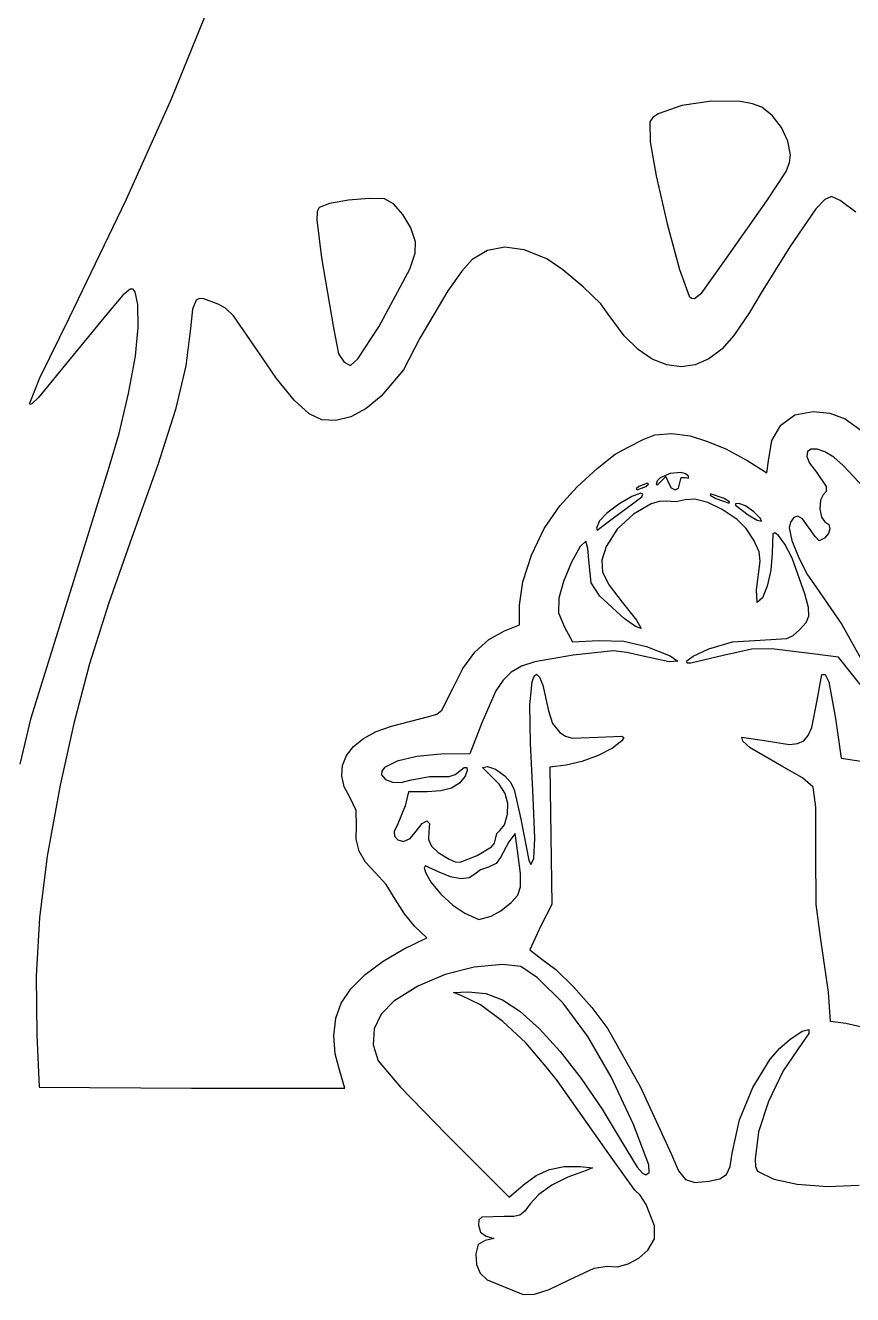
# Model space of a CAD drawing. Extents: x 295 to 722, y 9 to 564.
# Drawn here: x 464.4 to 528.5, y 270.7 to 369.1 of the extents above; entities that cross this region are included whole.
import ezdxf

# ---------------------------------------------------------------- set-up
doc = ezdxf.new("R2010")
doc.units = 0

msp = doc.modelspace()

# ---------------------------------------------------------------- linework, layer by layer
at = {"layer": 'Image'}
for p, q in [((475.748356, 363.423429), (478.598842, 370.472955)), ((472.234687, 355.603389), (475.748356, 363.423429)), ((517.58799, 363.235381), (515.285488, 362.90469)), ((519.835857, 363.206873), (517.58799, 363.235381)), ((520.773094, 363.046882), (519.835857, 363.206873)), ((513.460221, 362.250121), (513.033374, 361.971923)), ((515.285488, 362.90469), (513.460221, 362.250121)), ((521.49722, 362.783846), (520.773094, 363.046882)), ((522.306514, 362.143627), (521.49722, 362.783846)), ((523.004841, 361.21075), (522.306514, 362.143627)), ((513.033374, 361.971923), (512.824024, 361.644928)), ((512.824024, 361.644928), (512.844139, 360.098183)), ((523.50104, 360.138253), (523.004841, 361.21075)), ((512.844139, 360.098183), (513.295782, 357.446264)), ((523.703949, 359.079176), (523.50104, 360.138253)), ((523.367796, 357.797534), (523.640528, 358.487857)), ((523.640528, 358.487857), (523.703949, 359.079176)), ((513.295782, 357.446264), (514.160966, 353.721174)), ((521.883406, 355.510195), (523.367796, 357.797534)), ((467.826427, 346.472159), (472.234687, 355.603389)), ((487.986368, 355.299991), (487.177789, 355.000415)), ((489.459593, 355.558505), (487.986368, 355.299991)), ((491.057912, 355.704839), (489.459593, 355.558505)), ((492.241775, 355.667878), (491.057912, 355.704839)), ((492.941854, 355.272363), (492.241775, 355.667878)), ((493.668, 354.458184), (492.941854, 355.272363)), ((518.637343, 350.879992), (521.883406, 355.510195)), ((526.382027, 355.625923), (525.673703, 354.9016)), ((526.903498, 355.864855), (526.382027, 355.625923)), ((527.571615, 355.530838), (526.903498, 355.864855)), ((528.785047, 354.631102), (527.571615, 355.530838)), ((487.022283, 354.682216), (486.996847, 354.043664)), ((487.177789, 355.000415), (487.022283, 354.682216)), ((494.282352, 353.416227), (493.668, 354.458184)), ((525.673703, 354.9016), (523.659049, 351.951622)), ((486.996847, 354.043664), (487.371649, 351.090505)), ((494.647047, 352.337379), (494.282352, 353.416227)), ((514.160966, 353.721174), (515.1206, 350.191494)), ((494.62979, 351.454243), (494.647047, 352.337379)), ((494.218898, 350.215092), (494.62979, 351.454243)), ((500.238074, 351.675651), (499.035949, 350.957756)), ((501.56578, 351.925048), (500.238074, 351.675651)), ((503.075541, 351.706562), (501.56578, 351.925048)), ((504.823835, 351.020806), (503.075541, 351.706562)), ((523.659049, 351.951622), (521.431233, 348.379752)), ((487.371649, 351.090505), (488.299886, 345.678409)), ((499.035949, 350.957756), (498.234673, 350.054271)), ((506.077071, 350.173042), (504.823835, 351.020806)), ((516.854001, 348.390385), (518.637343, 350.879992)), ((491.821459, 345.748249), (494.218898, 350.215092)), ((498.234673, 350.054271), (497.153081, 348.526867)), ((507.657803, 348.843847), (506.077071, 350.173042)), ((515.1206, 350.191494), (515.855597, 348.125802)), ((472.545323, 348.678542), (471.973236, 348.191948)), ((472.757917, 348.65581), (472.545323, 348.678542)), ((472.923969, 348.450696), (472.757917, 348.65581)), ((473.123713, 347.478235), (472.923969, 348.450696)), ((497.153081, 348.526867), (494.990317, 344.867013)), ((509.012307, 347.531534), (507.657803, 348.843847)), ((516.273876, 347.950672), (516.854001, 348.390385)), ((516.854001, 348.390385), (516.854001, 348.390385)), ((521.431233, 348.379752), (520.532657, 346.869033)), ((471.973236, 348.191948), (470.733797, 346.736742)), ((473.159097, 345.730987), (473.123713, 347.478235)), ((477.65803, 347.825359), (477.370596, 347.112789)), ((477.908624, 347.935518), (477.65803, 347.825359)), ((478.259913, 347.907917), (477.908624, 347.935518)), ((479.352906, 347.51841), (478.259913, 347.907917)), ((479.936603, 347.189135), (479.352906, 347.51841)), ((509.586858, 346.734413), (509.012307, 347.531534)), ((515.855597, 348.125802), (516.0341, 347.958624)), ((516.0341, 347.958624), (516.273876, 347.950672)), ((465.548314, 341.800131), (467.826427, 346.472159)), ((470.733797, 346.736742), (467.538772, 342.834142)), ((477.370596, 347.112789), (477.220949, 345.612264)), ((480.536458, 346.603117), (479.936603, 347.189135)), ((482.334809, 344.014339), (480.536458, 346.603117)), ((510.829816, 345.042191), (509.586858, 346.734413)), ((520.532657, 346.869033), (519.330418, 345.084733)), ((472.940579, 343.479327), (473.159097, 345.730987)), ((477.220949, 345.612264), (476.84599, 342.718056)), ((488.299886, 345.678409), (488.684589, 343.64679)), ((490.182129, 343.268114), (491.821459, 345.748249)), ((491.821459, 345.748249), (491.821459, 345.748249)), ((494.990317, 344.867013), (493.732595, 342.420366)), ((511.903231, 343.989381), (510.829816, 345.042191)), ((519.330418, 345.084733), (518.392445, 344.021857)), ((472.416594, 340.578507), (472.940579, 343.479327)), ((483.889681, 341.734922), (482.334809, 344.014339)), ((488.684589, 343.64679), (489.133322, 343.018737)), ((513.006053, 343.239057), (511.903231, 343.989381)), ((518.392445, 344.021857), (517.386368, 343.260979)), ((467.538772, 342.834142), (465.427488, 340.272013)), ((476.84599, 342.718056), (476.041626, 339.337085)), ((489.133322, 343.018737), (489.604227, 342.73929)), ((489.604227, 342.73929), (490.182129, 343.268114)), ((493.732595, 342.420366), (491.979441, 340.36417)), ((514.122029, 342.791136), (513.006053, 343.239057)), ((515.234908, 342.645537), (514.122029, 342.791136)), ((516.328438, 342.802178), (515.234908, 342.645537)), ((517.386368, 343.260979), (516.328438, 342.802178)), ((464.756335, 339.830379), (465.548314, 341.800131)), ((485.238713, 340.073892), (483.889681, 341.734922)), ((471.680019, 337.471201), (472.416594, 340.578507)), ((464.787853, 339.726083), (464.756335, 339.830379)), ((464.910457, 339.767953), (464.787853, 339.726083)), ((465.427488, 340.272013), (464.910457, 339.767953)), ((486.400104, 339.01151), (485.238713, 340.073892)), ((491.979441, 340.36417), (490.822354, 339.410066)), ((476.041626, 339.337085), (474.687774, 335.042276)), ((487.392048, 338.528041), (486.400104, 339.01151)), ((488.490081, 338.47656), (487.392048, 338.528041)), ((489.646375, 338.775716), (488.490081, 338.47656)), ((490.822354, 339.410066), (489.646375, 338.775716)), ((522.974563, 338.136214), (524.062053, 338.918283)), ((524.062053, 338.918283), (525.464193, 339.196126)), ((525.464193, 339.196126), (526.764126, 339.066585)), ((526.764126, 339.066585), (527.940475, 338.613155)), ((527.940475, 338.613155), (529.169305, 337.73863)), ((470.823729, 334.600081), (471.680019, 337.471201)), ((513.188421, 337.381159), (514.508829, 337.475015)), ((514.508829, 337.475015), (515.951118, 337.304997)), ((522.271153, 336.927113), (522.974563, 338.136214)), ((511.135595, 336.41706), (512.304416, 337.014761)), ((512.304416, 337.014761), (513.188421, 337.381159)), ((515.951118, 337.304997), (517.200763, 336.879779)), ((517.200763, 336.879779), (518.692429, 336.285713)), ((522.021254, 335.368171), (522.271153, 336.927113)), ((508.721166, 334.774834), (510.135113, 335.87786)), ((510.135113, 335.87786), (511.135595, 336.41706)), ((518.692429, 336.285713), (520.397693, 335.359673)), ((525.044578, 336.073484), (524.986384, 335.705338)), ((524.986384, 335.705338), (525.198481, 335.169123)), ((525.327559, 336.262172), (525.044578, 336.073484)), ((525.789827, 336.260013), (525.327559, 336.262172)), ((526.38588, 336.055619), (525.789827, 336.260013)), ((527.070218, 335.637602), (526.38588, 336.055619)), ((527.797339, 334.994572), (527.070218, 335.637602)), ((470.290382, 332.880292), (470.823729, 334.600081)), ((474.687774, 335.042276), (472.664353, 329.406555)), ((507.187476, 333.358986), (508.721166, 334.774834)), ((520.397693, 335.359673), (521.882586, 334.433632)), ((521.882586, 334.433632), (522.021254, 335.368171)), ((525.198481, 335.169123), (525.726368, 334.476227)), ((529.428854, 333.281371), (527.797339, 334.994572)), ((512.629563, 333.631779), (511.968105, 333.3753)), ((512.497271, 333.3753), (512.699842, 333.556439)), ((512.699842, 333.556439), (512.629563, 333.631779)), ((513.382147, 333.810873), (513.29102, 333.536397)), ((513.29102, 333.536397), (513.406325, 333.50206)), ((513.625882, 334.052142), (513.382147, 333.810873)), ((513.406325, 333.50206), (513.683555, 333.787751)), ((514.393289, 334.390032), (513.625882, 334.052142)), ((513.683555, 333.787751), (514.046203, 334.154105)), ((514.046203, 334.154105), (514.243572, 333.706029)), ((514.243572, 333.706029), (514.473453, 333.278046)), ((515.237477, 334.460025), (514.393289, 334.390032)), ((515.032326, 333.254537), (515.143101, 333.668191)), ((515.143101, 333.668191), (515.239274, 334.058193)), ((515.143101, 333.668191), (515.143101, 333.668191)), ((515.577187, 334.366422), (515.237477, 334.460025)), ((515.239274, 334.058193), (515.553707, 334.068095)), ((515.553707, 334.068095), (515.801264, 334.029961)), ((515.80268, 334.172078), (515.577187, 334.366422)), ((515.801264, 334.029961), (515.80268, 334.172078)), ((525.726368, 334.476227), (526.470881, 333.366749)), ((469.130054, 329.141972), (470.290382, 332.880292)), ((505.827769, 331.881319), (507.187476, 333.358986)), ((511.407267, 332.600899), (510.4103, 332.014603)), ((512.122145, 332.846134), (511.407267, 332.600899)), ((511.585439, 332.107), (512.195481, 332.569838)), ((511.968105, 333.3753), (511.765534, 333.194161)), ((511.765534, 333.194161), (511.835814, 333.118821)), ((511.835814, 333.118821), (512.497271, 333.3753)), ((512.269154, 332.765621), (512.122145, 332.846134)), ((512.195481, 332.569838), (512.269154, 332.765621)), ((512.497271, 333.3753), (512.497271, 333.3753)), ((514.473453, 333.278046), (514.772741, 333.126018)), ((514.772741, 333.126018), (515.032326, 333.254537)), ((517.524348, 332.81527), (517.477219, 332.699949)), ((517.477219, 332.699949), (517.921222, 332.439705)), ((518.58268, 332.449259), (517.524348, 332.81527)), ((526.255534, 332.713803), (526.034553, 332.302882)), ((526.482954, 332.984004), (526.255534, 332.713803)), ((526.470881, 333.366749), (526.482954, 332.984004)), ((504.635065, 330.117749), (505.827769, 331.881319)), ((510.4103, 332.014603), (509.468231, 331.311357)), ((509.899727, 330.873906), (511.585439, 332.107)), ((512.916561, 332.036533), (511.550858, 331.236717)), ((513.543263, 332.221281), (512.916561, 332.036533)), ((514.082414, 332.224785), (513.543263, 332.221281)), ((514.845809, 332.188742), (514.082414, 332.224785)), ((515.563047, 332.32572), (514.845809, 332.188742)), ((516.309256, 332.38093), (515.563047, 332.32572)), ((517.297233, 332.122555), (516.309256, 332.38093)), ((518.424618, 331.588921), (517.297233, 332.122555)), ((517.921222, 332.439705), (518.959707, 332.084476)), ((519.589048, 330.818351), (518.424618, 331.588921)), ((518.58268, 332.449257), (518.58268, 332.449259)), ((518.981618, 332.177349), (518.58268, 332.449257)), ((518.959707, 332.084476), (518.981618, 332.177349)), ((519.448435, 332.031386), (519.444209, 331.923529)), ((519.444209, 331.923529), (520.446535, 331.178094)), ((519.71446, 332.052385), (519.448435, 332.031386)), ((520.233542, 331.864693), (519.71446, 332.052385)), ((520.883018, 331.413436), (520.233542, 331.864693)), ((526.034553, 332.302882), (525.994298, 331.64061)), ((525.994298, 331.64061), (526.117734, 330.994921)), ((508.918045, 330.715272), (508.670334, 330.147613)), ((508.736243, 329.982386), (509.899727, 330.873906)), ((509.468231, 331.311357), (508.918045, 330.715272)), ((509.899727, 330.873906), (509.899727, 330.873906)), ((511.550858, 331.236717), (510.286, 330.052165)), ((520.280067, 330.115582), (519.589048, 330.818351)), ((520.446535, 331.178094), (521.135791, 330.762655)), ((521.396664, 330.903312), (520.883018, 331.413436)), ((520.883018, 331.413436), (520.883018, 331.413436)), ((521.135791, 330.762655), (521.466711, 330.678723)), ((521.466711, 330.678723), (521.396664, 330.903312)), ((523.718342, 330.60733), (523.609704, 330.162609)), ((523.979538, 330.971574), (523.718342, 330.60733)), ((524.277806, 331.06639), (523.979538, 330.971574)), ((524.632192, 330.870015), (524.277806, 331.06639)), ((525.621752, 329.503152), (524.632192, 330.870015)), ((526.117734, 330.994921), (526.387826, 330.633749)), ((526.387826, 330.633749), (526.678998, 330.415685)), ((503.640841, 328.057355), (504.635065, 330.117749)), ((508.670334, 330.147613), (508.736243, 329.982386)), ((510.286, 330.052165), (509.422684, 328.709707)), ((520.880031, 329.208194), (520.280067, 330.115582)), ((522.354688, 329.713213), (522.286789, 328.211288)), ((522.50512, 329.785416), (522.354688, 329.713213)), ((522.791481, 329.560947), (522.50512, 329.785416)), ((523.609704, 330.162609), (523.82646, 329.188952)), ((526.658153, 329.733303), (526.349355, 329.374593)), ((526.76857, 330.097935), (526.658153, 329.733303)), ((526.678998, 330.415685), (526.76857, 330.097935)), ((464.871759, 315.442675), (469.130054, 329.141972)), ((472.664353, 329.406555), (470.873316, 324.352051)), ((507.402806, 328.717965), (506.751411, 327.501232)), ((507.84196, 329.141932), (507.402806, 328.717965)), ((508.018493, 328.576158), (507.84196, 329.141932)), ((509.422684, 328.709707), (509.09099, 327.651432)), ((521.27932, 328.295818), (520.880031, 329.208194)), ((523.287873, 328.89571), (522.791481, 329.560947)), ((523.84426, 327.809677), (523.287873, 328.89571)), ((523.82646, 329.188952), (524.361824, 327.84792)), ((525.939437, 329.164471), (525.621752, 329.503152)), ((526.349355, 329.374593), (525.939437, 329.164471)), ((502.959568, 325.983416), (503.640841, 328.057355)), ((508.106543, 327.401664), (508.018493, 328.576158)), ((509.09099, 327.651432), (509.144998, 326.732591)), ((521.368316, 327.578085), (521.27932, 328.295818)), ((522.286789, 328.211288), (522.181581, 326.880164)), ((524.83594, 325.040896), (523.84426, 327.809677)), ((524.361824, 327.84792), (525.043442, 326.517812)), ((506.751411, 327.501232), (506.1244, 325.995621)), ((508.267343, 325.915344), (508.106543, 327.401664)), ((509.144998, 326.732591), (509.650242, 325.727769)), ((521.067624, 325.359753), (521.368316, 327.578085)), ((522.181581, 326.880164), (521.910459, 325.65085)), ((502.705716, 324.179215), (502.959568, 325.983416)), ((506.1244, 325.995621), (505.758395, 324.705018)), ((508.925348, 324.874669), (508.267343, 325.915344)), ((509.650242, 325.727769), (510.672257, 324.411551)), ((525.043442, 326.517812), (525.698957, 325.57693)), ((505.758395, 324.705018), (505.742183, 323.577443)), ((510.814738, 323.132112), (508.925348, 324.874669)), ((521.137493, 324.386265), (521.067624, 325.359753)), ((521.540179, 324.7455), (521.137493, 324.386265)), ((521.910459, 325.65085), (521.540179, 324.7455)), ((525.098626, 323.980715), (524.83594, 325.040896)), ((525.698957, 325.57693), (527.703299, 322.664898)), ((470.873316, 324.352051), (469.398278, 319.633716)), ((502.705716, 322.659689), (502.705716, 324.179215)), ((510.672257, 324.411551), (511.771725, 323.016007)), ((525.14034, 323.327601), (525.098626, 323.980715)), ((505.742183, 323.577443), (506.203926, 322.456063)), ((511.692881, 322.511519), (510.814738, 323.132112)), ((511.771725, 323.016007), (512.14781, 322.354349)), ((524.41237, 322.271897), (524.923961, 322.838885)), ((524.923961, 322.838885), (525.14034, 323.327601)), ((500.339406, 321.506585), (501.550811, 322.184823)), ((501.550811, 322.184823), (502.705716, 322.659689)), ((506.203926, 322.456063), (506.823765, 321.336734)), ((512.14781, 322.354349), (511.692881, 322.511519)), ((523.421132, 321.581741), (523.923983, 321.821638)), ((523.923983, 321.821638), (524.41237, 322.271897)), ((527.703299, 322.664898), (529.165947, 320.035562)), ((499.261, 320.527906), (500.339406, 321.506585)), ((506.823765, 321.336734), (508.848195, 321.430626)), ((508.848195, 321.430626), (510.79757, 321.384994)), ((510.79757, 321.384994), (512.544817, 320.96355)), ((512.544817, 320.96355), (514.388942, 320.254091)), ((516.178216, 320.22295), (517.394782, 320.779432)), ((517.394782, 320.779432), (519.223077, 321.332126)), ((520.719922, 320.750351), (518.484837, 320.280704)), ((519.223077, 321.332126), (521.372443, 321.469025)), ((522.258452, 320.796942), (520.719922, 320.750351)), ((521.372443, 321.469025), (523.421132, 321.581741)), ((525.414795, 320.397766), (522.258452, 320.796942)), ((498.326576, 319.261039), (499.261, 320.527906)), ((503.900995, 319.772768), (502.878262, 319.434059)), ((506.875782, 320.301722), (503.900995, 319.772768)), ((509.995629, 320.627798), (506.875782, 320.301722)), ((511.035006, 320.506765), (509.995629, 320.627798)), ((512.403027, 320.181678), (511.035006, 320.506765)), ((514.304722, 319.789678), (512.403027, 320.181678)), ((514.971135, 319.838308), (514.304722, 319.789678)), ((514.388942, 320.254091), (514.971135, 319.838308)), ((515.672214, 319.853392), (516.178216, 320.22295)), ((515.701967, 319.681082), (515.672214, 319.853392)), ((518.484837, 320.280704), (515.98594, 319.665282)), ((527.440496, 320.14611), (525.414795, 320.397766)), ((528.444165, 318.872006), (527.440496, 320.14611)), ((469.398278, 319.633716), (468.168235, 315.006234)), ((497.547114, 317.718238), (498.326576, 319.261039)), ((502.077936, 318.981217), (501.434494, 318.365759)), ((502.878262, 319.434059), (502.077936, 318.981217)), ((503.838837, 318.675128), (504.040907, 318.823214)), ((504.040907, 318.823214), (504.260371, 318.593945)), ((515.98594, 319.665282), (515.701967, 319.681082)), ((525.752006, 316.641293), (526.150521, 318.805595)), ((526.150521, 318.805595), (526.413273, 318.795585)), ((526.413273, 318.795585), (526.673116, 318.226581)), ((530.236511, 316.654203), (528.444165, 318.872006)), ((501.434494, 318.365759), (500.88241, 317.539203)), ((503.522315, 316.446341), (503.685065, 318.230245)), ((503.685065, 318.230245), (503.838837, 318.675128)), ((504.260371, 318.593945), (504.50916, 317.974895)), ((504.50916, 317.974895), (504.96118, 315.979997)), ((526.673116, 318.226581), (527.193507, 315.380555)), ((496.705053, 316.026135), (497.547114, 317.718238)), ((500.88241, 317.539203), (499.790223, 315.058862)), ((496.292904, 315.72358), (496.705053, 316.026135)), ((503.55245, 313.464002), (503.522315, 316.446341)), ((504.96118, 315.979997), (505.264207, 314.994846)), ((525.365033, 314.692837), (525.752006, 316.641293)), ((464.012207, 311.839286), (464.871759, 315.442675)), ((468.168235, 315.006234), (467.112185, 310.224287)), ((492.796341, 314.800883), (495.689001, 315.553002)), ((495.689001, 315.553002), (496.292904, 315.72358)), ((499.790223, 315.058862), (498.857197, 312.656612)), ((505.264207, 314.994846), (505.839569, 314.301265)), ((527.193507, 315.380555), (527.649569, 312.317708)), ((490.617875, 313.839063), (491.602729, 314.373449)), ((491.602729, 314.373449), (492.796341, 314.800883)), ((505.839569, 314.301265), (506.283472, 314.007072)), ((506.283472, 314.007072), (506.788767, 313.864148)), ((506.788767, 313.864148), (508.782896, 313.931757)), ((508.782896, 313.931757), (510.641453, 314.022954)), ((510.798294, 313.905662), (510.634977, 313.650156)), ((510.641453, 314.022954), (510.798294, 313.905662)), ((520.022503, 313.618111), (519.952056, 313.930865)), ((519.952056, 313.930865), (521.849513, 313.663652)), ((524.737294, 313.662802), (525.095478, 314.073866)), ((525.095478, 314.073866), (525.365033, 314.692837)), ((489.309386, 312.509945), (489.850516, 313.212853)), ((489.850516, 313.212853), (490.617875, 313.839063)), ((503.775266, 309.275728), (503.55245, 313.464002)), ((509.928544, 313.096074), (508.817834, 312.530898)), ((510.634977, 313.650156), (509.928544, 313.096074)), ((520.599848, 313.113665), (520.022503, 313.618111)), ((523.039051, 311.700356), (520.599848, 313.113665)), ((521.849513, 313.663652), (523.641287, 313.377603)), ((523.641287, 313.377603), (524.262043, 313.437947)), ((524.262043, 313.437947), (524.737294, 313.662802)), ((489.003218, 311.745466), (489.309386, 312.509945)), ((493.241482, 312.086802), (492.256041, 311.587989)), ((494.765849, 312.454185), (493.241482, 312.086802)), ((496.615227, 312.616308), (494.765849, 312.454185)), ((498.857197, 312.656612), (496.615227, 312.616308)), ((507.539207, 312.057378), (506.329021, 311.778263)), ((508.817834, 312.530898), (507.539207, 312.057378)), ((527.649569, 312.317708), (531.092535, 311.791921)), ((488.940749, 310.934542), (489.003218, 311.745466)), ((489.130712, 310.092302), (488.940749, 310.934542)), ((492.032267, 311.312367), (492.023442, 311.031573)), ((492.023442, 311.031573), (492.33547, 310.666176)), ((492.256041, 311.587989), (492.032267, 311.312367)), ((497.26285, 310.900567), (497.719697, 311.051357)), ((497.719697, 311.051357), (498.071148, 311.314078)), ((498.489691, 310.914428), (498.064904, 310.368048)), ((498.071148, 311.314078), (498.421149, 311.582592)), ((498.421149, 311.582592), (498.62828, 311.58572)), ((498.661481, 311.353114), (498.489691, 310.914428)), ((498.62828, 311.58572), (498.661481, 311.353114)), ((499.839141, 311.595996), (500.232261, 311.67915)), ((500.348255, 311.083838), (499.839141, 311.595996)), ((500.232261, 311.67915), (500.861691, 311.465644)), ((501.127598, 310.305447), (500.348255, 311.083838)), ((500.861691, 311.465644), (501.578275, 310.95187)), ((501.578275, 310.95187), (501.999196, 310.480885)), ((506.329021, 311.778263), (505.05561, 311.606884)), ((505.05561, 311.606884), (505.134667, 306.285366)), ((524.634619, 310.780248), (523.039051, 311.700356)), ((467.112185, 310.224287), (466.115629, 304.722559)), ((489.581843, 309.233871), (489.130712, 310.092302)), ((492.33547, 310.666176), (492.869859, 310.462574)), ((492.869859, 310.462574), (493.530857, 310.438965)), ((493.530857, 310.438965), (494.222708, 310.613547)), ((494.222708, 310.613547), (495.738928, 310.880067)), ((495.738928, 310.880067), (497.26285, 310.900567)), ((497.452476, 309.990126), (496.62721, 309.770184)), ((498.064904, 310.368048), (497.452476, 309.990126)), ((501.608454, 309.564483), (501.127598, 310.305447)), ((501.999196, 310.480885), (502.300659, 309.885085)), ((525.469855, 310.076899), (524.634619, 310.780248)), ((525.667796, 308.512744), (525.469855, 310.076899)), ((490.064287, 308.24632), (489.581843, 309.233871)), ((494.1087, 309.695074), (493.844117, 308.609831)), ((495.563906, 309.697746), (494.1087, 309.695074)), ((496.62721, 309.770184), (495.563906, 309.697746)), ((501.817138, 308.803635), (501.608454, 309.564483)), ((502.300659, 309.885085), (502.817184, 307.578436)), ((503.908255, 306.120758), (503.775266, 309.275728)), ((490.07709, 307.084672), (490.064287, 308.24632)), ((493.844117, 308.609831), (493.219198, 307.09185)), ((501.54161, 307.157221), (501.779966, 307.965593)), ((501.779966, 307.965593), (501.817138, 308.803635)), ((525.679722, 304.981311), (525.667796, 308.512744)), ((490.062564, 306.023317), (490.07709, 307.084672)), ((493.219198, 307.09185), (493.000468, 306.661033)), ((494.716314, 306.650703), (495.160824, 307.254634)), ((495.160824, 307.254634), (495.523104, 307.451411)), ((495.523104, 307.451411), (495.725736, 307.242674)), ((495.725736, 307.242674), (495.691303, 306.630065)), ((501.226062, 306.737962), (501.54161, 307.157221)), ((502.817184, 307.578436), (503.426837, 304.407779)), ((490.288561, 305.093825), (490.062564, 306.023317)), ((493.000468, 306.661033), (493.029786, 306.263569)), ((493.029786, 306.263569), (493.277966, 305.971938)), ((493.71582, 305.85862), (494.23863, 306.074292)), ((494.23863, 306.074292), (494.716314, 306.650703)), ((495.691303, 306.630065), (495.660836, 306.018756)), ((495.660836, 306.018756), (495.888976, 305.490413)), ((500.774952, 305.726883), (500.850565, 306.028774)), ((500.850565, 306.028774), (500.962897, 306.470988)), ((500.962897, 306.470988), (501.226062, 306.737962)), ((502.381072, 306.477951), (501.882148, 305.837581)), ((502.562444, 305.159216), (502.381072, 306.477951)), ((503.812704, 304.522106), (503.908255, 306.120758)), ((505.134667, 306.285366), (505.213751, 300.963861)), ((490.773147, 304.251131), (490.288561, 305.093825)), ((493.277966, 305.971938), (493.71582, 305.85862)), ((495.888976, 305.490413), (496.413546, 304.993523)), ((499.430046, 304.774756), (500.53333, 305.435202)), ((500.53333, 305.435202), (500.774952, 305.726883)), ((501.882148, 305.837581), (501.226935, 304.617483)), ((502.78316, 303.385041), (502.562444, 305.159216)), ((466.115629, 304.722559), (465.508663, 299.930448)), ((491.534386, 303.450169), (490.773147, 304.251131)), ((496.413546, 304.993523), (497.272371, 304.476571)), ((497.272371, 304.476571), (497.714953, 304.282113)), ((497.714953, 304.282113), (498.117668, 304.252562)), ((498.117668, 304.252562), (499.430046, 304.774756)), ((500.912051, 304.148437), (500.319971, 303.872867)), ((501.226935, 304.617483), (500.912051, 304.148437)), ((503.426837, 304.407779), (503.58939, 304.058335)), ((503.58939, 304.058335), (503.812704, 304.522106)), ((525.705863, 300.963978), (525.679722, 304.981311)), ((492.374457, 302.507546), (491.534386, 303.450169)), ((495.403152, 303.960841), (495.334023, 303.81846)), ((495.334023, 303.81846), (495.442595, 303.411275)), ((496.489999, 303.477421), (495.403152, 303.960841)), ((495.442595, 303.411275), (495.85967, 302.667855)), ((497.374493, 303.116807), (496.489999, 303.477421)), ((498.16389, 302.969888), (497.374493, 303.116807)), ((498.807347, 303.039409), (498.16389, 302.969888)), ((499.254019, 303.328117), (498.807347, 303.039409)), ((499.697182, 303.644843), (499.254019, 303.328117)), ((500.319971, 303.872867), (499.697182, 303.644843)), ((502.801518, 302.337574), (502.78316, 303.385041)), ((493.085028, 301.390734), (492.374457, 302.507546)), ((495.85967, 302.667855), (496.625158, 301.77554)), ((502.578313, 301.69298), (502.801518, 302.337574)), ((493.78819, 300.25613), (493.085028, 301.390734)), ((496.625158, 301.77554), (497.55731, 300.921321)), ((501.275119, 300.485202), (502.074341, 301.127421)), ((502.074341, 301.127421), (502.578313, 301.69298)), ((494.610455, 299.27071), (493.78819, 300.25613)), ((497.55731, 300.921321), (498.474372, 300.292186)), ((498.474372, 300.292186), (499.555104, 299.817831)), ((500.507666, 300.054061), (501.275119, 300.485202)), ((505.213751, 300.963861), (504.35756, 299.317758)), ((526.04482, 298.450344), (525.705863, 300.963978)), ((465.508663, 299.930448), (465.253462, 295.440755)), ((495.517525, 298.391554), (494.610455, 299.27071)), ((499.555104, 299.817831), (500.507666, 300.054061)), ((500.507666, 300.054061), (500.507666, 300.054061)), ((504.35756, 299.317758), (503.501396, 297.459698)), ((493.7268, 297.495676), (495.517525, 298.391554)), ((526.660267, 294.183943), (526.04482, 298.450344)), ((492.142835, 296.579777), (493.7268, 297.495676)), ((503.501396, 297.459698), (504.444846, 296.739661)), ((490.759191, 295.535559), (492.142835, 296.579777)), ((501.389627, 296.329764), (499.202029, 296.120115)), ((502.81862, 296.162634), (501.389627, 296.329764)), ((504.118589, 295.285138), (502.81862, 296.162634)), ((504.444846, 296.739661), (505.531964, 295.928783)), ((465.253462, 295.440755), (465.3122, 290.846281)), ((489.651921, 294.428704), (490.759191, 295.535559)), ((496.963061, 295.538337), (494.832141, 294.638513)), ((499.202029, 296.120115), (496.963061, 295.538337)), ((506.092715, 293.318783), (504.118589, 295.285138)), ((505.531964, 295.928783), (506.90314, 294.594201)), ((488.897076, 293.324895), (489.651921, 294.428704)), ((494.832141, 294.638513), (492.968691, 293.474728)), ((497.602799, 294.137092), (498.721572, 294.193151)), ((498.721572, 294.193151), (500.099334, 294.06492)), ((506.90314, 294.594201), (508.325691, 292.981395)), ((526.826689, 291.901941), (526.660267, 294.183943)), ((488.485639, 292.149127), (488.897076, 293.324895)), ((492.968691, 293.474728), (491.982117, 292.469258)), ((498.190924, 293.90875), (497.602799, 294.137092)), ((499.679976, 293.190857), (498.190924, 293.90875)), ((500.099334, 294.06492), (501.398725, 293.589121)), ((501.398725, 293.589121), (502.743971, 292.701724)), ((508.003851, 290.74537), (506.092715, 293.318783)), ((491.982117, 292.469258), (491.443175, 291.326635)), ((501.432347, 291.902414), (499.679976, 293.190857)), ((502.743971, 292.701724), (504.259294, 291.338697)), ((508.325691, 292.981395), (509.566935, 291.335845)), ((488.327802, 290.799282), (488.485639, 292.149127)), ((491.443175, 291.326635), (491.365922, 290.100892)), ((503.213893, 290.238999), (501.432347, 291.902414)), ((504.259294, 291.338697), (505.865674, 289.585336)), ((509.566935, 291.335845), (512.095694, 286.798259)), ((524.625866, 291.138941), (525.126357, 291.284939)), ((525.126357, 291.284939), (525.123149, 290.962347)), ((528.008, 291.740016), (526.826689, 291.901941)), ((529.469823, 291.41806), (528.008, 291.740016)), ((465.3122, 290.846281), (465.483438, 286.814089)), ((488.426114, 289.393363), (488.327802, 290.799282)), ((509.828737, 287.600496), (508.003851, 290.74537)), ((522.883776, 289.84181), (523.652487, 290.513415)), ((523.652487, 290.513415), (524.625866, 291.138941)), ((525.123149, 290.962347), (524.585433, 290.182104)), ((488.78312, 288.049375), (488.426114, 289.393363)), ((491.365922, 290.100892), (491.764415, 288.84606)), ((504.790471, 288.39619), (503.213893, 290.238999)), ((505.865674, 289.585336), (507.50244, 287.483012)), ((522.13776, 288.972876), (522.883776, 289.84181)), ((524.585433, 290.182104), (523.158487, 288.076364)), ((491.764415, 288.84606), (493.496091, 286.822143)), ((505.623299, 287.337858), (504.790471, 288.39619)), ((520.78919, 286.791992), (522.13776, 288.972876)), ((489.175841, 286.72646), (488.78312, 288.049375)), ((488.78312, 288.049375), (488.78312, 288.049375)), ((509.955819, 281.207364), (505.623299, 287.337858)), ((507.50244, 287.483012), (509.11834, 285.102364)), ((511.544111, 283.919763), (509.828737, 287.600496)), ((523.158487, 288.076364), (522.009251, 285.708154)), ((465.483438, 286.814089), (477.282544, 286.745245)), ((477.282544, 286.745245), (489.175841, 286.72646)), ((493.496091, 286.822143), (497.050333, 283.145143)), ((512.095694, 286.798259), (514.48249, 281.588369)), ((519.757534, 284.26871), (520.78919, 286.791992)), ((522.009251, 285.708154), (521.242717, 283.337191)), ((509.11834, 285.102364), (510.662123, 282.514034)), ((512.737684, 280.783416), (511.544111, 283.919763)), ((519.193549, 281.700975), (519.757534, 284.26871)), ((497.050333, 283.145143), (501.902468, 278.290971)), ((510.662123, 282.514034), (511.834451, 280.614834)), ((521.242717, 283.337191), (520.963874, 281.223191)), ((514.48249, 281.588369), (515.032481, 280.331628)), ((519.028448, 280.658372), (519.193549, 281.700975)), ((504.003569, 279.951381), (505.043452, 280.415771)), ((505.043452, 280.415771), (506.170747, 280.650014)), ((506.170747, 280.650014), (507.417912, 280.664572)), ((507.417912, 280.664572), (508.37138, 280.55728)), ((508.37138, 280.55728), (507.867068, 280.34567)), ((511.649865, 278.826117), (509.955819, 281.207364)), ((511.834451, 280.614834), (512.233248, 280.145612)), ((512.771353, 280.205457), (512.737684, 280.783416)), ((518.749655, 280.039209), (519.028448, 280.658372)), ((520.963874, 281.223191), (520.993282, 280.652451)), ((520.993282, 280.652451), (521.164388, 280.292736)), ((503.018638, 279.246381), (504.003569, 279.951381)), ((506.470823, 279.842133), (505.227549, 279.210368)), ((507.867068, 280.34567), (506.470823, 279.842133)), ((512.233248, 280.145612), (512.497271, 280.0101)), ((512.497271, 280.0101), (512.771353, 280.205457)), ((515.032481, 280.331628), (515.575939, 279.657032)), ((515.575939, 279.657032), (516.301175, 279.430885)), ((516.301175, 279.430885), (517.396501, 279.519489)), ((517.396501, 279.519489), (518.243547, 279.705557)), ((518.243547, 279.705557), (518.749655, 280.039209)), ((521.164388, 280.292736), (522.429002, 279.683927)), ((522.429002, 279.683927), (524.234652, 279.283473)), ((501.902468, 278.290971), (503.018638, 279.246381)), ((504.219899, 278.499679), (503.530527, 277.759371)), ((505.227549, 279.210368), (504.219899, 278.499679)), ((512.072668, 278.439839), (511.649865, 278.826117)), ((512.538073, 277.720504), (512.072668, 278.439839)), ((524.234652, 279.283473), (526.587685, 279.122187)), ((526.587685, 279.122187), (529.043281, 279.207138)), ((503.530527, 277.759371), (503.116121, 277.195842)), ((513.175159, 276.049901), (512.538073, 277.720504)), ((499.572338, 276.521265), (499.532704, 276.110913)), ((499.803759, 276.731886), (499.572338, 276.521265)), ((501.517076, 276.782372), (499.803759, 276.731886)), ((502.268667, 276.784626), (501.517076, 276.782372)), ((502.748591, 276.896689), (502.268667, 276.784626)), ((503.116121, 277.195842), (502.748591, 276.896689)), ((499.532704, 276.110913), (499.680252, 275.57803)), ((499.680252, 275.57803), (500.128016, 275.270492)), ((513.184099, 275.04426), (513.175159, 276.049901)), ((499.521353, 274.601401), (499.316116, 273.88114)), ((500.06187, 274.911532), (499.521353, 274.601401)), ((500.723327, 275.073669), (500.06187, 274.911532)), ((500.128016, 275.270492), (500.723327, 275.073669)), ((512.646602, 274.177209), (513.184099, 275.04426)), ((499.316116, 273.88114), (499.367846, 273.070734)), ((511.144511, 273.108131), (511.958253, 273.550512)), ((511.958253, 273.550512), (512.646602, 274.177209)), ((499.367846, 273.070734), (499.67074, 272.389696)), ((506.567728, 271.879676), (508.491124, 272.77898)), ((508.491124, 272.77898), (509.516135, 272.926287)), ((509.516135, 272.926287), (510.299198, 272.887559)), ((510.299198, 272.887559), (511.144511, 273.108131)), ((499.67074, 272.389696), (500.195492, 271.880182)), ((500.195492, 271.880182), (500.912795, 271.584348)), ((500.912795, 271.584348), (502.303549, 271.03219)), ((505.015831, 271.128958), (506.567728, 271.879676)), ((506.567728, 271.879676), (506.567728, 271.879676)), ((502.303549, 271.03219), (503.004285, 270.729176)), ((503.004285, 270.729176), (503.868197, 270.753445)), ((503.868197, 270.753445), (505.015831, 271.128958))]:
    msp.add_line(p, q, dxfattribs=at)

doc.saveas('drawing.dxf')
